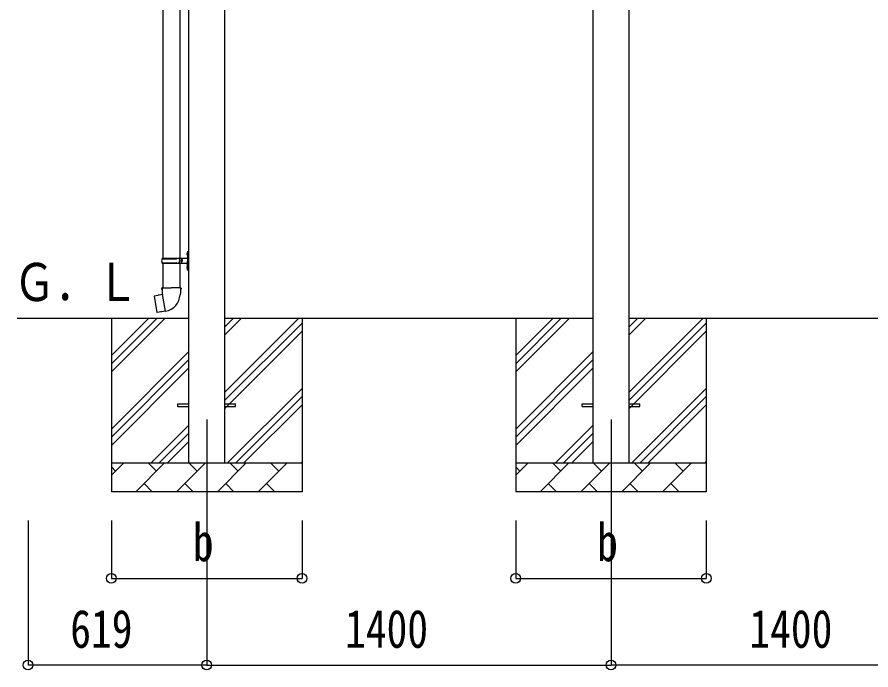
# Model space of a CAD drawing. Units: millimetres, scale not verified. Extents: x -16820 to 16820, y -11880 to 11880.
# Drawn here: x -3523 to -566, y -6301 to -4040 of the extents above; entities that cross this region are included whole.
import ezdxf
from ezdxf.enums import TextEntityAlignment as Align

# ---------------------------------------------------------------- set-up
doc = ezdxf.new("R2010")
doc.units = ezdxf.units.MM
doc.header["$LTSCALE"] = 50
for name, color, linetype in [('0-3_YKK_12', 2, 'Continuous'), ('0-4_YKK_13', 4, 'Continuous'), ('0-5_YKK_A1', 4, 'Continuous'), ('0-6_YKK_D', 6, 'Continuous')]:
    doc.layers.add(name, color=color, linetype=linetype)
doc.styles.add('ＭＳ ゴシック', font='')
doc.styles.get('ＭＳ ゴシック').set_extended_font_data('MS Gothic')

msp = doc.modelspace()

# ---------------------------------------------------------------- linework, layer by layer
at = {"layer": '0-3_YKK_12'}
for p, q in [((-2866.4, -5433.85), (-2866.4, -5933.85)), ((-1466.4, -5433.85), (-1466.4, -5933.85))]:
    msp.add_line(p, q, dxfattribs=at)
at = {"layer": '0-4_YKK_13'}
for p, q in [((-3018.9, -3970.34), (-3018.9, -4874.85)), ((-2958.9, -3970.34), (-2958.9, -4874.85)), ((-3021.9, -4876.85), (-2971.57, -4876.85)), ((-3020.9, -4874.85), (-2934.9, -4874.85)), ((-3020.9, -4874.85), (-3020.9, -4876.85)), ((-2961.9, -4874.85), (-2961.9, -4879.35)), ((-2953.9, -4874.85), (-2953.9, -4883.85)), ((-2935.2, -4857.7), (-2933.16, -4858.7)), ((-2933.93, -4855.7), (-2933.3, -4855.7)), ((-2933.93, -4855.7), (-2933.93, -4864)), ((-2933.93, -4864), (-2933.3, -4864)), ((-2933.3, -4855.7), (-2933.3, -4864)), ((-2933.3, -4855.7), (-2932.9, -4856.1)), ((-2933.3, -4864), (-2932.9, -4863.6)), ((-2933.16, -4858.7), (-2932.55, -4859.85)), ((-2932.9, -4851.85), (-2929.9, -4850.35)), ((-2932.9, -4851.85), (-2932.9, -4883.85)), ((-2932.9, -4856.1), (-2932.9, -4863.6)), ((-2929.9, -4850.35), (-2929.9, -4883.85)), ((-2929.9, -4850.35), (-2928.9, -4850.35)), ((-2928.9, -4850.35), (-2928.9, -4883.85)), ((-3021.9, -4890.85), (-2971.57, -4890.85)), ((-3020.9, -4892.85), (-3020.9, -4890.85)), ((-3020.9, -4892.85), (-2934.9, -4892.85)), ((-3018.9, -4892.85), (-3018.9, -4977.77)), ((-2961.9, -4879.35), (-2959.9, -4879.35)), ((-2961.9, -4892.85), (-2961.9, -4888.35)), ((-2961.9, -4888.35), (-2959.9, -4888.35)), ((-2959.9, -4879.35), (-2959.9, -4883.85)), ((-2959.9, -4888.35), (-2959.9, -4883.85)), ((-2958.9, -4892.85), (-2958.9, -4977.77)), ((-2953.9, -4879.35), (-2950.9, -4879.35)), ((-2953.9, -4892.85), (-2953.9, -4883.85)), ((-2953.9, -4888.35), (-2950.9, -4888.35)), ((-2950.9, -4879.35), (-2950.9, -4883.85)), ((-2950.9, -4888.35), (-2950.9, -4883.85)), ((-2935.2, -4905.7), (-2933.16, -4906.7)), ((-2933.93, -4903.7), (-2933.3, -4903.7)), ((-2933.93, -4903.7), (-2933.93, -4912)), ((-2933.3, -4903.7), (-2933.3, -4912)), ((-2933.3, -4903.7), (-2932.9, -4904.1)), ((-2933.16, -4906.7), (-2932.55, -4907.85)), ((-2932.9, -4915.85), (-2932.9, -4883.85)), ((-2932.9, -4904.1), (-2932.9, -4911.6)), ((-2929.9, -4917.35), (-2929.9, -4883.85)), ((-2928.9, -4917.35), (-2928.9, -4883.85)), ((-2933.93, -4912), (-2933.3, -4912)), ((-2933.3, -4912), (-2932.9, -4911.6)), ((-2932.9, -4915.85), (-2929.9, -4917.35)), ((-2929.9, -4917.35), (-2928.9, -4917.35)), ((-3020.75, -4977.77), (-3022.9, -4978.56)), ((-3022.9, -4978.56), (-3022.9, -4982.17)), ((-3022.9, -4982.17), (-3020.66, -4982.99)), ((-3020.75, -4977.77), (-2988.9, -4977.77)), ((-3020.75, -4977.77), (-3020.66, -4982.99)), ((-3020.66, -4982.99), (-3020.4, -4997.77)), ((-2957.05, -4977.77), (-2988.9, -4977.77)), ((-2954.9, -4982.17), (-2957.14, -4982.99)), ((-2957.05, -4977.77), (-2954.9, -4978.56)), ((-2954.9, -4978.56), (-2954.9, -4982.17)), ((-3047.36, -5006.23), (-3048.17, -5007.4)), ((-3048.17, -5007.4), (-3038.55, -5061.95)), ((-3019.49, -5000.98), (-3047.36, -5006.23)), ((-3034.62, -5003.62), (-3034.83, -5003.86)), ((-3020.4, -4997.77), (-3019.05, -4999.77)), ((-3009.14, -5058.27), (-3019.27, -5000.8)), ((-3019.25, -4999.98), (-3019.25, -5000.68)), ((-3019.05, -4999.77), (-3019.08, -4999.78)), ((-2958.71, -4999.72), (-2958.79, -5001.88)), ((-2957.4, -4997.77), (-2958.71, -4999.72)), ((-3024.53, -5060.87), (-3024.81, -5060.71)), ((-3008.83, -5059.03), (-3009.08, -5058.37)), ((-2966.4, -5379.35), (-2928.9, -5379.35)), ((-2966.4, -5388.35), (-2966.4, -5379.35)), ((-2803.9, -5379.35), (-2766.4, -5379.35)), ((-2766.4, -5388.35), (-2766.4, -5379.35)), ((-1566.4, -5379.35), (-1528.9, -5379.35)), ((-1566.4, -5388.35), (-1566.4, -5379.35)), ((-1403.9, -5379.35), (-1366.4, -5379.35)), ((-1366.4, -5388.35), (-1366.4, -5379.35)), ((-2966.4, -5388.35), (-2928.9, -5388.35)), ((-2803.9, -5388.35), (-2766.4, -5388.35)), ((-1566.4, -5388.35), (-1528.9, -5388.35)), ((-1403.9, -5388.35), (-1366.4, -5388.35))]:
    msp.add_line(p, q, dxfattribs=at)
for points in [[(-2935.2, -4861.99), (-2933.16, -4861), (-2932.55, -4859.85)], [(-2935.2, -4909.99), (-2933.16, -4909), (-2932.55, -4907.85)], [(-2957.05, -4977.77), (-2957.14, -4982.99), (-2957.4, -4997.77)], [(-3032.37, -5003.4), (-3032.65, -5003.25), (-3034.62, -5003.62)], [(-3009.41, -5058.18), (-3037.39, -5062.78), (-3038.55, -5061.95)], [(-3022.34, -5060.3), (-3022.55, -5060.54), (-3024.53, -5060.87)]]:
    msp.add_lwpolyline(points, dxfattribs=at)
for centre, radius, start, end in [((-2973.15, -4883.85), 49.25, 171.82876, 180.00002), ((-2971.57, -4874.85), 2, 270, 359.99998), ((-2929.6, -4859.85), 6, 136.21765, 223.78235), ((-2934.9, -4872.85), 2, 270, 359.99998), ((-2973.15, -4883.85), 49.25, 180.00002, 188.17127), ((-2971.57, -4892.85), 2, 0.00005, 90.00004), ((-2929.6, -4907.85), 6, 136.21765, 223.78235), ((-2934.9, -4894.85), 2, 0.00005, 90.00004), ((-3019.55, -5000.68), 0.3, 280.66842, 0), ((-3019.05, -4999.98), 0.2, 100, 180), ((-3019.05, -4999.77), 60.3, 279.96938, 358), ((-3009.36, -5058.47), 0.3, 20, 99.33158), ((-3008.65, -5058.97), 0.2, 200, 279.96938)]:
    msp.add_arc(centre, radius, start, end, dxfattribs=at)
at = {"layer": '0-5_YKK_A1'}
for p, q in [((-1528.9, -2739.68), (-1528.9, -5583.85)), ((-1403.9, -5583.85), (-1403.9, -2739.68)), ((-2928.9, -2786.35), (-2928.9, -5583.85)), ((-2803.9, -5583.85), (-2803.9, -2786.35)), ((-2928.9, -5083.85), (-3523.06, -5083.85)), ((-3196.4, -5083.85), (-3196.4, -5683.85)), ((-3196.4, -5268.9), (-3011.35, -5083.85)), ((-3196.4, -5240.61), (-3039.64, -5083.85)), ((-3196.4, -5212.33), (-3067.92, -5083.85)), ((-1528.9, -5083.85), (-2803.9, -5083.85)), ((-2803.9, -5338.95), (-2548.8, -5083.85)), ((-2803.9, -5140.96), (-2746.79, -5083.85)), ((-2803.9, -5112.67), (-2775.08, -5083.85)), ((-2536.4, -5083.85), (-2536.4, -5683.85)), ((-1796.4, -5083.85), (-1796.4, -5683.85)), ((-1796.4, -5268.9), (-1611.35, -5083.85)), ((-1796.4, -5240.61), (-1639.64, -5083.85)), ((-1796.4, -5212.33), (-1667.92, -5083.85)), ((-128.9, -5083.85), (-1403.9, -5083.85)), ((-1403.9, -5338.95), (-1148.8, -5083.85)), ((-1403.9, -5140.96), (-1346.79, -5083.85)), ((-1403.9, -5112.67), (-1375.08, -5083.85)), ((-1136.4, -5083.85), (-1136.4, -5683.85)), ((-2803.9, -5367.23), (-2536.4, -5099.73)), ((-1403.9, -5367.23), (-1136.4, -5099.73)), ((-2803.9, -5395.51), (-2536.4, -5128.01)), ((-1403.9, -5395.51), (-1136.4, -5128.01)), ((-3196.4, -5466.89), (-2928.9, -5199.39)), ((-1796.4, -5466.89), (-1528.9, -5199.39)), ((-3196.4, -5495.17), (-2928.9, -5227.67)), ((-1796.4, -5495.17), (-1528.9, -5227.67)), ((-3196.4, -5523.46), (-2928.9, -5255.96)), ((-1796.4, -5523.46), (-1528.9, -5255.96)), ((-2794.24, -5583.85), (-2536.4, -5326)), ((-1394.24, -5583.85), (-1136.4, -5326)), ((-2765.96, -5583.85), (-2536.4, -5354.29)), ((-1365.96, -5583.85), (-1136.4, -5354.29)), ((-2737.68, -5583.85), (-2536.4, -5382.57)), ((-1337.68, -5583.85), (-1136.4, -5382.57)), ((-3058.8, -5583.85), (-2928.9, -5453.95)), ((-1658.8, -5583.85), (-1528.9, -5453.95)), ((-3030.52, -5583.85), (-2928.9, -5482.23)), ((-1630.52, -5583.85), (-1528.9, -5482.23)), ((-3002.23, -5583.85), (-2928.9, -5510.51)), ((-1602.23, -5583.85), (-1528.9, -5510.51)), ((-3196.4, -5583.85), (-2536.4, -5583.85)), ((-3196.4, -5626.74), (-3153.51, -5583.85)), ((-3112.09, -5683.85), (-3012.09, -5583.85)), ((-3040.64, -5612.4), (-3069.19, -5583.85)), ((-2970.67, -5683.85), (-2870.67, -5583.85)), ((-2899.22, -5612.4), (-2927.77, -5583.85)), ((-2829.24, -5683.85), (-2729.24, -5583.85)), ((-2757.8, -5612.4), (-2786.35, -5583.85)), ((-2687.82, -5683.85), (-2587.82, -5583.85)), ((-2616.38, -5612.4), (-2644.93, -5583.85)), ((-2539.69, -5583.85), (-2536.4, -5580.56)), ((-1796.4, -5583.85), (-1136.4, -5583.85)), ((-1796.4, -5626.74), (-1753.51, -5583.85)), ((-1712.09, -5683.85), (-1612.09, -5583.85)), ((-1640.64, -5612.4), (-1669.19, -5583.85)), ((-1570.67, -5683.85), (-1470.67, -5583.85)), ((-1499.22, -5612.4), (-1527.77, -5583.85)), ((-1429.24, -5683.85), (-1329.24, -5583.85)), ((-1357.8, -5612.4), (-1386.35, -5583.85)), ((-1287.82, -5683.85), (-1187.82, -5583.85)), ((-1216.38, -5612.4), (-1244.93, -5583.85)), ((-1139.69, -5583.85), (-1136.4, -5580.56)), ((-3182.06, -5612.4), (-3196.4, -5598.06)), ((-1782.06, -5612.4), (-1796.4, -5598.06)), ((-3083.53, -5655.29), (-3054.98, -5683.85)), ((-2942.11, -5655.29), (-2913.56, -5683.85)), ((-2800.69, -5655.29), (-2772.14, -5683.85)), ((-2659.27, -5655.29), (-2630.72, -5683.85)), ((-1683.53, -5655.29), (-1654.98, -5683.85)), ((-1542.11, -5655.29), (-1513.56, -5683.85)), ((-1400.69, -5655.29), (-1372.14, -5683.85)), ((-1259.27, -5655.29), (-1230.72, -5683.85)), ((-2536.4, -5683.85), (-3196.4, -5683.85)), ((-1136.4, -5683.85), (-1796.4, -5683.85))]:
    msp.add_line(p, q, dxfattribs=at)
at = {"layer": '0-6_YKK_D'}
for p, q in [((-3485.01, -5783.85), (-3485.01, -6284.85)), ((-3196.4, -5783.85), (-3196.4, -5984.85)), ((-2536.4, -5783.85), (-2536.4, -5984.85)), ((-1796.4, -5783.85), (-1796.4, -5984.85)), ((-1136.4, -5783.85), (-1136.4, -5984.85)), ((-2866.4, -5934.85), (-2866.4, -6284.85)), ((-2866.4, -5934.85), (-2866.4, -6284.85)), ((-1466.4, -5934.85), (-1466.4, -6284.85)), ((-1466.4, -5935.85), (-1466.4, -6284.85)), ((-3196.4, -5983.85), (-2536.4, -5983.85)), ((-1796.4, -5983.85), (-1136.4, -5983.85)), ((-2866.4, -6283.85), (-3485.01, -6283.85)), ((-2866.4, -6283.85), (-1466.4, -6283.85)), ((-66.4, -6283.85), (-1466.4, -6283.85))]:
    msp.add_line(p, q, dxfattribs=at)
for centre in [(-3196.4, -5983.85), (-2536.4, -5983.85), (-1796.4, -5983.85), (-1136.4, -5983.85), (-3485.01, -6283.85), (-2866.4, -6283.85), (-2866.4, -6283.85), (-1466.4, -6283.85), (-1466.4, -6283.85)]:
    msp.add_circle(centre, 17, dxfattribs=at)

# ---------------------------------------------------------------- texts
at = {"layer": '0-5_YKK_A1', "style": 'ＭＳ ゴシック', "width": 0.8}
msp.add_text('Ｇ．Ｌ', height=132, dxfattribs=at).set_placement((-3535.04, -5063.11), align=Align.BOTTOM_LEFT)
at = {"layer": '0-6_YKK_D', "style": 'ＭＳ ゴシック', "width": 0.8}
for s, p in [('b', (-2914.4, -5963.85)), ('b', (-1514.4, -5963.85)), ('619', (-3338.9, -6263.85)), ('1400', (-2387.2, -6263.85)), ('1400', (-987.2, -6263.85))]:
    msp.add_text(s, height=132, dxfattribs=at).set_placement(p, align=Align.BOTTOM_LEFT)

doc.saveas('drawing.dxf')
